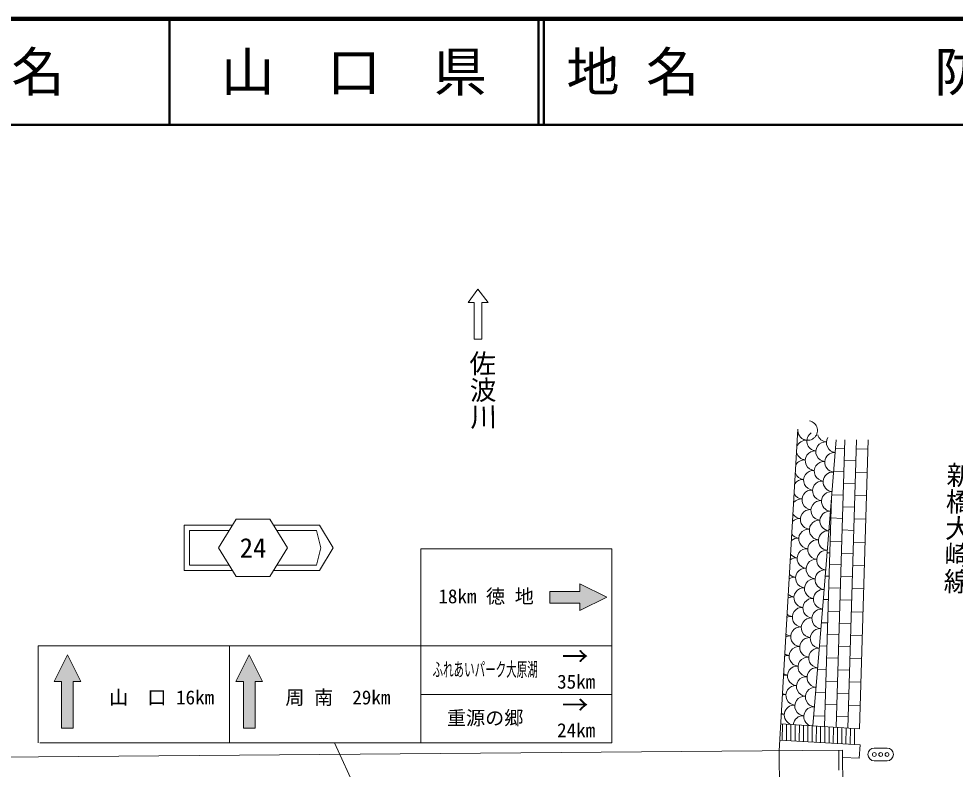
# Model space of a CAD drawing. Units: millimetres, scale not verified. Extents: x 40000 to 680000, y 20000 to 380000.
# Drawn here: x 318817 to 406984, y 309356 to 380000 of the extents above; entities that cross this region are included whole.
import ezdxf
from ezdxf.enums import TextEntityAlignment as Align

# ---------------------------------------------------------------- set-up
doc = ezdxf.new("R2010")
doc.units = ezdxf.units.MM
doc.header["$LTSCALE"] = 1000
doc.linetypes.add('DASHED', pattern=[7.5, 6, -1.5])
for name, color, linetype, lineweight in [('M-BGD', 7, 'Continuous', 13), ('M-BGD-EXST', 7, 'Continuous', 13), ('M-STR-STR1', 1, 'Continuous', 13), ('M-STR-STRC', 7, 'Continuous', 13), ('M-TTL', 2, 'Continuous', 140), ('M-TTL-LINE', 7, 'Continuous', 50)]:
    doc.layers.add(name, color=color, linetype=linetype, lineweight=lineweight)
doc.layers.add('M-BMK-HTXT', color=7, linetype='Continuous')
doc.layers.add('M-TTL-TXT', color=7, linetype='Continuous')
doc.styles.add('@ＭＳ ゴシック', font='')
doc.styles.add('ＭＳ ゴシック', font='')
doc.styles.get('@ＭＳ ゴシック').set_extended_font_data('@MS Gothic')
doc.styles.get('ＭＳ ゴシック').set_extended_font_data('MS Gothic')

msp = doc.modelspace()

# ---------------------------------------------------------------- hatches: boundary and pattern name
at = {"layer": 'M-STR-STRC'}
for points in [[(371650, 326797), (371650, 326097), (368824, 326097), (368824, 324997), (371650, 324997), (371650, 324297), (374168, 325547)], [(323955, 313215), (323955, 317611), (324655, 317611), (323405, 320129), (322155, 317611), (322855, 317611), (322855, 313215)], [(341065, 313215), (341065, 317611), (341765, 317611), (340515, 320129), (339265, 317611), (339965, 317611), (339965, 313215)]]:
    msp.add_hatch(color=256, dxfattribs=at).paths.add_polyline_path(points)

# ---------------------------------------------------------------- linework, layer by layer
at = {"layer": 'M-BGD', "linetype": 'DASHED'}
for p, q in [((361139, 353289), (362034, 354539)), ((362034, 354539), (363004, 353289)), ((361139, 353289), (361688, 353289)), ((361688, 353289), (361688, 349847)), ((362399, 353289), (363004, 353289)), ((362399, 353289), (362399, 349847)), ((362399, 349847), (361688, 349847)), ((390392, 311099), (390681, 279230)), ((396241, 279285), (396013, 311144))]:
    msp.add_line(p, q, dxfattribs=at)
at = {"layer": 'M-BGD'}
for p, q in [((392173, 341379), (390392, 311099)), ((395756, 340355), (394604, 325898)), ((395768, 313308), (396585, 340356)), ((396864, 313237), (397682, 340357)), ((397959, 313167), (398780, 340358)), ((397960, 313167), (398780, 340358)), ((396560, 339554), (395694, 339580)), ((398754, 339487), (397657, 339520)), ((397624, 338424), (396527, 338457)), ((396494, 337360), (395519, 337390)), ((398688, 337294), (397591, 337327)), ((397558, 336230), (396461, 336264)), ((396428, 335167), (395345, 335200)), ((398621, 335101), (397525, 335134)), ((394673, 313378), (395323, 334923)), ((395298, 334103), (395258, 334105)), ((397492, 334037), (396395, 334070)), ((396362, 332974), (395265, 333007)), ((398555, 332907), (397458, 332940)), ((395232, 331910), (395083, 331914)), ((397425, 331844), (396329, 331877)), ((396296, 330780), (395199, 330813)), ((398489, 330714), (397392, 330747)), ((395166, 329717), (394909, 329724)), ((397359, 329650), (396263, 329683)), ((396229, 328587), (395133, 328620)), ((398423, 328521), (397326, 328554)), ((395100, 327523), (394734, 327534)), ((397293, 327457), (396196, 327490)), ((396163, 326393), (395067, 326427)), ((398357, 326327), (397260, 326360)), ((394604, 325898), (393577, 313448)), ((395034, 325330), (394558, 325344)), ((397227, 325264), (396130, 325297)), ((396097, 324200), (395000, 324233)), ((398290, 324134), (397194, 324167)), ((394967, 323136), (394378, 323154)), ((397161, 323070), (396064, 323103)), ((396031, 322007), (394934, 322040)), ((398224, 321941), (397128, 321974)), ((394901, 320943), (394197, 320964)), ((397095, 320877), (395998, 320910)), ((395965, 319813), (394868, 319846)), ((398158, 319747), (397061, 319780)), ((394835, 318750), (394017, 318774)), ((397028, 318684), (395932, 318717)), ((395899, 317620), (394802, 317653)), ((398092, 317554), (396995, 317587)), ((394769, 316556), (393836, 316585)), ((396962, 316490), (395865, 316523)), ((395832, 315427), (394736, 315460)), ((398026, 315360), (396929, 315394)), ((394703, 314363), (393655, 314395)), ((396896, 314297), (395799, 314330)), ((390542, 313643), (397960, 313167)), ((390710, 313632), (390698, 312080)), ((391109, 313606), (391098, 312057)), ((391509, 313581), (391498, 312034)), ((391909, 313555), (391898, 312011)), ((392309, 313529), (392298, 311988)), ((392709, 313504), (392698, 311965)), ((393109, 313478), (393097, 311942)), ((393508, 313452), (393497, 311919)), ((393908, 313427), (393897, 311896)), ((394308, 313401), (394297, 311873)), ((394708, 313376), (394697, 311850)), ((395108, 313350), (395097, 311827)), ((395507, 313324), (395497, 311804)), ((395907, 313299), (395896, 311781)), ((396307, 313273), (396296, 311758)), ((396707, 313247), (396696, 311735)), ((397107, 313222), (397096, 311712)), ((397507, 313196), (397496, 311689)), ((397960, 313167), (397957, 313167)), ((390451, 312095), (398019, 311659)), ((398019, 311659), (397934, 310389)), ((397934, 310389), (396386, 310451))]:
    msp.add_line(p, q, dxfattribs=at)
for centre, start, end in [((393089, 341240), 241.31636, 79.72493), ((393089, 341240), 180.14095, 265.28525), ((393933, 340244), 122.91676, 265.28525), ((394930, 341088), 195.2352, 265.28525), ((395775, 340092), 148.4882, 262.96346), ((392937, 339399), 85.28525, 158.63546), ((394778, 339247), 85.28525, 265.28525), ((392937, 339399), 194.63161, 265.28525), ((393782, 338402), 85.28525, 265.28525), ((395623, 338251), 87.60676, 263.2857), ((392785, 337558), 85.28525, 151.3234), ((394626, 337406), 85.28525, 265.28525), ((392785, 337558), 201.94368, 265.28525), ((393630, 336561), 85.28525, 265.28525), ((395471, 336409), 87.28459, 263.60787), ((392633, 335716), 85.28525, 145.60903), ((394474, 335564), 85.28525, 265.28525), ((392633, 335716), 207.65805, 265.28525), ((393478, 334720), 85.28525, 265.28525), ((395319, 334568), 86.96248, 263.92998), ((392481, 333875), 85.28525, 140.71842), ((394323, 333723), 85.28525, 265.28525), ((392481, 333875), 212.54865, 265.28525), ((393326, 332878), 85.28525, 265.28525), ((395167, 332727), 86.64042, 264.25205), ((392329, 332034), 85.28525, 136.34759), ((394171, 331882), 85.28525, 265.28525), ((393174, 331037), 85.28525, 265.28525), ((395015, 330885), 86.31839, 264.57407), ((392178, 330192), 85.28525, 132.33963), ((392329, 332034), 216.91949, 265.28525), ((394019, 330041), 85.28525, 265.28525), ((393022, 329196), 85.28525, 265.28525), ((394864, 329044), 85.99639, 264.89607), ((392026, 328351), 85.28525, 128.60088), ((392178, 330192), 220.92745, 265.28525), ((393867, 328199), 85.28525, 265.28525), ((392870, 327354), 85.28525, 265.28525), ((394712, 327203), 85.67441, 265.21805), ((391874, 326510), 85.28525, 125.07004), ((392026, 328351), 224.66619, 265.28525), ((393715, 326358), 85.28525, 265.28525), ((392719, 325513), 85.28525, 265.28525), ((394560, 325361), 85.35244, 265.28525), ((391722, 324668), 85.28525, 121.70425), ((391874, 326510), 228.19703, 265.28525), ((393563, 324517), 85.28525, 265.28525), ((392567, 323672), 85.28525, 265.28525), ((391570, 322827), 85.28525, 118.47205), ((391722, 324668), 231.56283, 265.28525), ((393411, 322675), 85.28525, 265.28525), ((394408, 323520), 85.28525, 265.28525), ((392415, 321830), 85.28525, 265.28525), ((391418, 320986), 85.28525, 115.34945), ((391570, 322827), 234.79502, 265.28525), ((394256, 321679), 85.28525, 265.28525), ((393260, 320834), 85.28525, 265.28525), ((391266, 319144), 85.28525, 112.31751), ((391418, 320986), 237.91763, 265.28525), ((392263, 319989), 85.28525, 265.28525), ((394104, 319837), 85.28525, 265.28525), ((393108, 318993), 85.28525, 265.28525), ((391266, 319144), 240.94957, 265.28525), ((392111, 318148), 85.28525, 265.28525), ((393952, 317996), 85.28525, 265.28525), ((391114, 317303), 85.28525, 109.36093), ((392956, 317151), 85.28525, 265.28525), ((391959, 316306), 85.28525, 265.28525), ((393801, 316155), 85.28525, 265.28525), ((390963, 315462), 85.28525, 106.46698), ((391114, 317303), 243.90615, 265.28525), ((392804, 315310), 85.28525, 265.28525), ((391807, 314465), 85.28525, 253.81211), ((393649, 314313), 85.28525, 246.32943), ((390811, 313620), 85.28525, 103.62487), ((390963, 315462), 246.8001, 265.28525), ((392652, 313469), 85.28525, 173.93167)]:
    msp.add_arc(centre, 924, start, end, dxfattribs=at)
at = {"layer": 'M-BGD-EXST'}
for p, q in [((399363, 311349), (400563, 311349)), ((400563, 310149), (399363, 310149))]:
    msp.add_line(p, q, dxfattribs=at)
for centre in [(399363, 310749), (399963, 310749), (400563, 310749)]:
    msp.add_circle(centre, 180, dxfattribs=at)
for centre, start, end in [((399363, 310749), 90, 270), ((400563, 310749), 270, 90)]:
    msp.add_arc(centre, 600, start, end, dxfattribs=at)
at = {"layer": 'M-STR-STR1'}
for p, q in [((396383, 311147), (241146, 309898)), ((396539, 279288), (396383, 311147))]:
    msp.add_line(p, q, dxfattribs=at)
at = {"layer": 'M-STR-STRC'}
for p, q in [((339294, 332898), (337636, 330198)), ((339294, 332898), (342457, 332898)), ((344116, 330198), (342457, 332898)), ((334402, 332328), (334402, 328068)), ((334402, 332328), (338944, 332328)), ((334902, 331828), (334902, 328568)), ((338637, 331828), (334902, 331828)), ((347131, 332328), (342807, 332328)), ((343114, 331828), (346849, 331828)), ((346849, 331828), (347251, 330198)), ((347131, 332328), (348420, 330198)), ((337636, 330198), (339294, 327498)), ((342457, 327498), (344116, 330198)), ((347251, 330198), (346849, 328568)), ((348420, 330198), (347131, 328068)), ((356661, 330116), (374661, 330116)), ((356661, 320978), (356661, 330116)), ((374661, 320978), (374661, 330116)), ((338944, 328068), (334402, 328068)), ((334902, 328568), (338637, 328568)), ((342807, 328068), (347131, 328068)), ((346849, 328568), (343114, 328568)), ((339294, 327498), (342457, 327498)), ((371650, 326797), (371650, 326097)), ((374168, 325547), (371650, 326797)), ((371650, 326097), (368824, 326097)), ((368824, 326097), (368824, 324997)), ((371650, 324297), (374168, 325547)), ((371650, 324997), (368824, 324997)), ((371650, 324997), (371650, 324297)), ((320661, 320978), (374661, 320978)), ((320661, 320978), (320661, 311840)), ((338661, 320978), (338661, 311840)), ((356661, 316409), (356661, 320978)), ((374661, 316409), (374661, 320978)), ((323405, 320129), (322155, 317611)), ((324655, 317611), (323405, 320129)), ((340515, 320129), (339265, 317611)), ((341765, 317611), (340515, 320129)), ((322155, 317611), (322855, 317611)), ((322855, 317611), (322855, 313215)), ((323955, 317611), (323955, 313215)), ((323955, 317611), (324655, 317611)), ((339265, 317611), (339965, 317611)), ((339965, 317611), (339965, 313215)), ((341065, 317611), (341765, 317611)), ((341065, 317611), (341065, 313215)), ((356661, 316409), (374661, 316409)), ((356661, 311840), (356661, 316409)), ((374661, 311840), (374661, 316409)), ((322855, 313215), (323955, 313215)), ((339965, 313215), (341065, 313215)), ((320814, 311840), (374661, 311840)), ((348539, 311840), (353302, 301521))]:
    msp.add_line(p, q, dxfattribs=at)
at = {"layer": 'M-TTL'}
msp.add_line((680000, 380000), (40000, 380000), dxfattribs=at)
at = {"layer": 'M-TTL-LINE'}
for p, q in [((333000, 380000), (333000, 370000)), ((367750, 380000), (367750, 370000)), ((368250, 380000), (368250, 370000)), ((40000, 370000), (680000, 370000))]:
    msp.add_line(p, q, dxfattribs=at)

# ---------------------------------------------------------------- texts
at = {"layer": 'M-BMK-HTXT', "style": '@ＭＳ ゴシック'}
for s, rotation, p in [('佐波川', 270.939, (361095, 341300)), ('新橋大崎線', 268.452, (405620, 325846))]:
    msp.add_text(s, height=1833, rotation=rotation, dxfattribs=at).set_placement(p, align=Align.BOTTOM_RIGHT)
at = {"layer": 'M-STR-STRC', "style": 'ＭＳ ゴシック'}
for s, height, p in [('24', 1833, (340876, 330198)), ('18km 徳 地\u3000', 1320, (363715, 325638)), ('山\u3000口 16km', 1320, (332269, 316119)), ('周 南\u300029km', 1320, (348864, 316119)), ('重源の郷', 1320, (362725, 314184))]:
    msp.add_text(s, height=height, dxfattribs=at).set_placement(p, align=Align.MIDDLE_CENTER)
for s, height, p in [('→', 1833, (372446, 318515)), ('35km', 1320, (373091, 316545)), ('→', 1833, (372446, 313946)), ('24km', 1320, (373091, 311976))]:
    msp.add_text(s, height=height, dxfattribs=at).set_placement(p, align=Align.BOTTOM_RIGHT)
at = {"layer": 'M-STR-STRC', "style": 'ＭＳ ゴシック', "width": 0.55}
msp.add_text('ふれあいパーク大原湖', height=1320, dxfattribs=at).set_placement((362725, 318752), align=Align.MIDDLE_CENTER)
at = {"layer": 'M-TTL-TXT', "style": 'ＭＳ ゴシック'}
for s, p in [('県\u3000名', (315625, 375000)), ('山\u3000口\u3000県', (350375, 375000))]:
    msp.add_text(s, height=3666, dxfattribs=at).set_placement(p, align=Align.MIDDLE_CENTER)
for s, p in [('地 名', (370380, 375000)), ('防府市大字西佐波令', (405024, 375000))]:
    msp.add_text(s, height=3666, dxfattribs=at).set_placement(p, align=Align.MIDDLE_LEFT)

doc.saveas('drawing.dxf')
